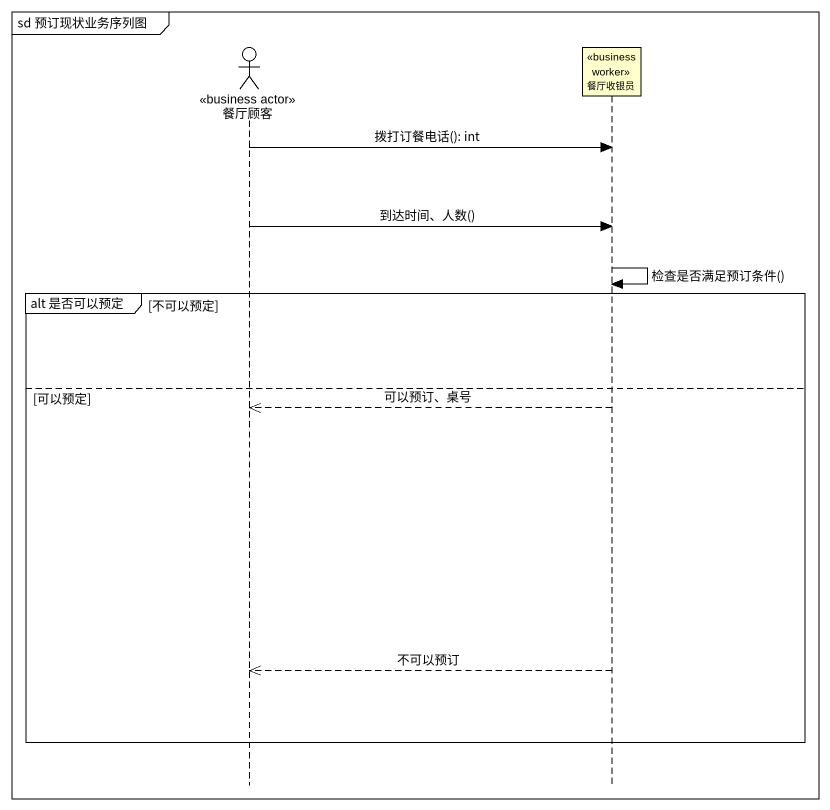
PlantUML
@startuml
mainframe sd 预订现状业务序列图
hide footbox
actor 餐厅顾客 <<business actor>>
participant 餐厅收银员 <<business worker>>

餐厅顾客 -> 餐厅收银员 : 拨打订餐电话(): int
餐厅顾客 -> 餐厅收银员 : 到达时间、人数()
餐厅收银员 -> 餐厅收银员 : 检查是否满足预订条件()
group alt 是否可以预定 [不可以预定]
else 可以预定
  餐厅收银员 -->> 餐厅顾客 : 可以预订、桌号
  餐厅收银员 -->> 餐厅顾客 : 不可以预订
end
@enduml
